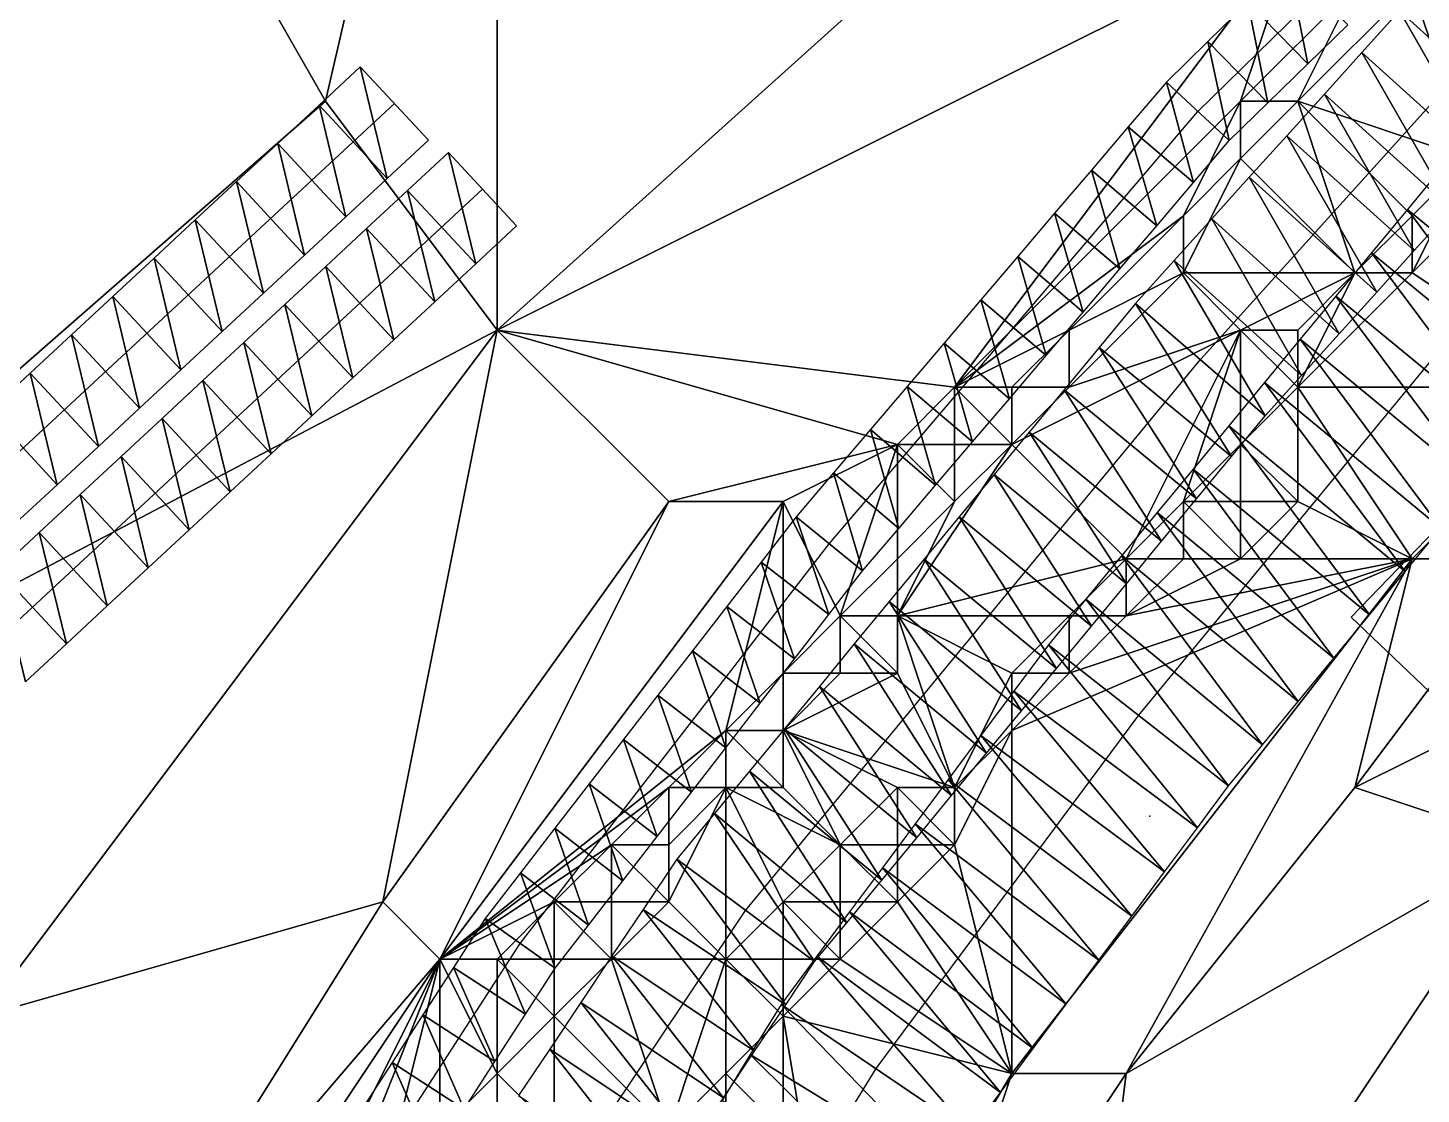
# Model space of a CAD drawing. Header units: metres. Extents: x -1103 to 901, y -902 to 905.
# Drawn here: x -924.41 to -875.69, y -444.72 to -407.43 of the extents above; entities that cross this region are included whole.
import ezdxf

# ---------------------------------------------------------------- set-up
doc = ezdxf.new("R2010")
doc.units = ezdxf.units.M
for name, color, linetype in [('OSM_BRIDGES', 6, 'CONTINUOUS'), ('OSM_BUILDING_FOOTPRINTS', 7, 'CONTINUOUS'), ('OSM_BUILDING_ROOFS', 1, 'CONTINUOUS'), ('OSM_BUILDING_WALLS', 8, 'CONTINUOUS'), ('OSM_RAIL_AXES', 6, 'CONTINUOUS'), ('OSM_RAIL_SURFACE', 7, 'CONTINUOUS'), ('OSM_ROAD_AXES', 2, 'CONTINUOUS'), ('OSM_ROAD_SURFACE', 9, 'CONTINUOUS'), ('OSM_TERRAIN', 3, 'CONTINUOUS'), ('OSM_TREES', 3, 'CONTINUOUS')]:
    doc.layers.add(name, color=color, linetype=linetype)

msp = doc.modelspace()

# ---------------------------------------------------------------- linework, layer by layer
at = {"layer": 'OSM_BRIDGES'}
for points in [[(-912.784, -408.793, 12.868), (-912.784, -408.793, 11.768), (-914.226, -410.131, 11.764)], [(-912.784, -408.793, 12.868), (-914.226, -410.131, 11.764), (-914.226, -410.131, 12.864)], [(-912.784, -408.793, 11.768), (-911.846, -412.697, 11.764), (-914.226, -410.131, 11.764)], [(-912.784, -408.793, 11.768), (-910.403, -411.358, 11.768), (-911.846, -412.697, 11.764)], [(-914.226, -410.131, 12.864), (-914.226, -410.131, 11.764), (-915.669, -411.47, 11.76)], [(-914.226, -410.131, 12.864), (-915.669, -411.47, 11.76), (-915.669, -411.47, 12.86)], [(-914.226, -410.131, 11.764), (-913.288, -414.036, 11.76), (-915.669, -411.47, 11.76)], [(-914.226, -410.131, 11.764), (-911.846, -412.697, 11.764), (-913.288, -414.036, 11.76)], [(-915.669, -411.47, 12.86), (-915.669, -411.47, 11.76), (-917.112, -412.809, 11.755)], [(-915.669, -411.47, 12.86), (-917.112, -412.809, 11.755), (-917.112, -412.809, 12.855)], [(-915.669, -411.47, 11.76), (-914.731, -415.375, 11.755), (-917.112, -412.809, 11.755)], [(-915.669, -411.47, 11.76), (-913.288, -414.036, 11.76), (-914.731, -415.375, 11.755)], [(-910.403, -411.358, 12.868), (-911.846, -412.697, 12.864), (-911.846, -412.697, 11.764)], [(-910.403, -411.358, 12.868), (-911.846, -412.697, 11.764), (-910.403, -411.358, 11.768)], [(-909.7, -411.79, 12.992), (-909.7, -411.79, 11.892), (-911.131, -413.119, 11.887)], [(-909.7, -411.79, 12.992), (-911.131, -413.119, 11.887), (-911.131, -413.119, 12.987)], [(-909.7, -411.79, 11.892), (-908.75, -415.684, 11.887), (-911.131, -413.119, 11.887)], [(-909.7, -411.79, 11.892), (-907.318, -414.354, 11.892), (-908.75, -415.684, 11.887)], [(-917.112, -412.809, 12.855), (-917.112, -412.809, 11.755), (-918.555, -414.148, 11.751)], [(-917.112, -412.809, 12.855), (-918.555, -414.148, 11.751), (-918.555, -414.148, 12.851)], [(-917.112, -412.809, 11.755), (-916.174, -416.714, 11.751), (-918.555, -414.148, 11.751)], [(-917.112, -412.809, 11.755), (-914.731, -415.375, 11.755), (-916.174, -416.714, 11.751)], [(-911.846, -412.697, 12.864), (-913.288, -414.036, 12.86), (-913.288, -414.036, 11.76)], [(-911.846, -412.697, 12.864), (-913.288, -414.036, 11.76), (-911.846, -412.697, 11.764)], [(-911.131, -413.119, 12.987), (-911.131, -413.119, 11.887), (-912.563, -414.449, 11.881)], [(-911.131, -413.119, 12.987), (-912.563, -414.449, 11.881), (-912.563, -414.449, 12.981)], [(-911.131, -413.119, 11.887), (-910.181, -417.013, 11.881), (-912.563, -414.449, 11.881)], [(-911.131, -413.119, 11.887), (-908.75, -415.684, 11.887), (-910.181, -417.013, 11.881)], [(-918.555, -414.148, 12.851), (-918.555, -414.148, 11.751), (-919.997, -415.487, 11.747)], [(-918.555, -414.148, 12.851), (-919.997, -415.487, 11.747), (-919.997, -415.487, 12.847)], [(-918.555, -414.148, 11.751), (-917.617, -418.052, 11.747), (-919.997, -415.487, 11.747)], [(-918.555, -414.148, 11.751), (-916.174, -416.714, 11.751), (-917.617, -418.052, 11.747)], [(-913.288, -414.036, 12.86), (-914.731, -415.375, 12.855), (-914.731, -415.375, 11.755)], [(-913.288, -414.036, 12.86), (-914.731, -415.375, 11.755), (-913.288, -414.036, 11.76)], [(-912.563, -414.449, 12.981), (-912.563, -414.449, 11.881), (-913.994, -415.778, 11.876)], [(-912.563, -414.449, 12.981), (-913.994, -415.778, 11.876), (-913.994, -415.778, 12.976)], [(-912.563, -414.449, 11.881), (-911.612, -418.343, 11.876), (-913.994, -415.778, 11.876)], [(-912.563, -414.449, 11.881), (-910.181, -417.013, 11.881), (-911.612, -418.343, 11.876)], [(-907.318, -414.354, 12.992), (-908.75, -415.684, 12.987), (-908.75, -415.684, 11.887)], [(-907.318, -414.354, 12.992), (-908.75, -415.684, 11.887), (-907.318, -414.354, 11.892)], [(-919.997, -415.487, 12.847), (-919.997, -415.487, 11.747), (-921.44, -416.826, 11.743)], [(-919.997, -415.487, 12.847), (-921.44, -416.826, 11.743), (-921.44, -416.826, 12.843)], [(-919.997, -415.487, 11.747), (-919.059, -419.391, 11.743), (-921.44, -416.826, 11.743)], [(-919.997, -415.487, 11.747), (-917.617, -418.052, 11.747), (-919.059, -419.391, 11.743)], [(-914.731, -415.375, 12.855), (-916.174, -416.714, 12.851), (-916.174, -416.714, 11.751)], [(-914.731, -415.375, 12.855), (-916.174, -416.714, 11.751), (-914.731, -415.375, 11.755)], [(-913.994, -415.778, 12.976), (-913.994, -415.778, 11.876), (-915.425, -417.107, 11.871)], [(-913.994, -415.778, 12.976), (-915.425, -417.107, 11.871), (-915.425, -417.107, 12.971)], [(-913.994, -415.778, 11.876), (-913.043, -419.672, 11.871), (-915.425, -417.107, 11.871)], [(-913.994, -415.778, 11.876), (-911.612, -418.343, 11.876), (-913.043, -419.672, 11.871)], [(-908.75, -415.684, 12.987), (-910.181, -417.013, 12.981), (-910.181, -417.013, 11.881)], [(-908.75, -415.684, 12.987), (-910.181, -417.013, 11.881), (-908.75, -415.684, 11.887)], [(-921.44, -416.826, 12.843), (-921.44, -416.826, 11.743), (-922.883, -418.165, 11.739)], [(-921.44, -416.826, 12.843), (-922.883, -418.165, 11.739), (-922.883, -418.165, 12.839)], [(-921.44, -416.826, 11.743), (-920.502, -420.73, 11.739), (-922.883, -418.165, 11.739)], [(-921.44, -416.826, 11.743), (-919.059, -419.391, 11.743), (-920.502, -420.73, 11.739)], [(-916.174, -416.714, 12.851), (-917.617, -418.052, 12.847), (-917.617, -418.052, 11.747)], [(-916.174, -416.714, 12.851), (-917.617, -418.052, 11.747), (-916.174, -416.714, 11.751)], [(-910.181, -417.013, 12.981), (-911.612, -418.343, 12.976), (-911.612, -418.343, 11.876)], [(-910.181, -417.013, 12.981), (-911.612, -418.343, 11.876), (-910.181, -417.013, 11.881)], [(-915.425, -417.107, 12.971), (-915.425, -417.107, 11.871), (-916.857, -418.437, 11.866)], [(-915.425, -417.107, 12.971), (-916.857, -418.437, 11.866), (-916.857, -418.437, 12.966)], [(-915.425, -417.107, 11.871), (-914.475, -421.001, 11.866), (-916.857, -418.437, 11.866)], [(-915.425, -417.107, 11.871), (-913.043, -419.672, 11.871), (-914.475, -421.001, 11.866)], [(-922.883, -418.165, 12.839), (-922.883, -418.165, 11.739), (-924.326, -419.503, 11.734)], [(-922.883, -418.165, 12.839), (-924.326, -419.503, 11.734), (-924.326, -419.503, 12.834)], [(-922.883, -418.165, 11.739), (-921.945, -422.069, 11.734), (-924.326, -419.503, 11.734)], [(-922.883, -418.165, 11.739), (-920.502, -420.73, 11.739), (-921.945, -422.069, 11.734)], [(-917.617, -418.052, 12.847), (-919.059, -419.391, 12.843), (-919.059, -419.391, 11.743)], [(-917.617, -418.052, 12.847), (-919.059, -419.391, 11.743), (-917.617, -418.052, 11.747)], [(-916.857, -418.437, 12.966), (-916.857, -418.437, 11.866), (-918.288, -419.766, 11.86)], [(-916.857, -418.437, 12.966), (-918.288, -419.766, 11.86), (-918.288, -419.766, 12.96)], [(-916.857, -418.437, 11.866), (-915.906, -422.331, 11.86), (-918.288, -419.766, 11.86)], [(-916.857, -418.437, 11.866), (-914.475, -421.001, 11.866), (-915.906, -422.331, 11.86)], [(-911.612, -418.343, 12.976), (-913.043, -419.672, 12.971), (-913.043, -419.672, 11.871)], [(-911.612, -418.343, 12.976), (-913.043, -419.672, 11.871), (-911.612, -418.343, 11.876)], [(-924.326, -419.503, 12.834), (-924.326, -419.503, 11.734), (-925.768, -420.842, 11.73)], [(-924.326, -419.503, 12.834), (-925.768, -420.842, 11.73), (-925.768, -420.842, 12.83)], [(-924.326, -419.503, 11.734), (-923.387, -423.408, 11.73), (-925.768, -420.842, 11.73)], [(-924.326, -419.503, 11.734), (-921.945, -422.069, 11.734), (-923.387, -423.408, 11.73)], [(-919.059, -419.391, 12.843), (-920.502, -420.73, 12.839), (-920.502, -420.73, 11.739)], [(-919.059, -419.391, 12.843), (-920.502, -420.73, 11.739), (-919.059, -419.391, 11.743)], [(-918.288, -419.766, 12.96), (-918.288, -419.766, 11.86), (-919.719, -421.096, 11.855)], [(-918.288, -419.766, 12.96), (-919.719, -421.096, 11.855), (-919.719, -421.096, 12.955)], [(-918.288, -419.766, 11.86), (-917.337, -423.66, 11.855), (-919.719, -421.096, 11.855)], [(-918.288, -419.766, 11.86), (-915.906, -422.331, 11.86), (-917.337, -423.66, 11.855)], [(-913.043, -419.672, 12.971), (-914.475, -421.001, 12.966), (-914.475, -421.001, 11.866)], [(-913.043, -419.672, 12.971), (-914.475, -421.001, 11.866), (-913.043, -419.672, 11.871)], [(-925.768, -420.842, 11.73), (-923.387, -423.408, 11.73), (-924.83, -424.747, 11.726)], [(-920.502, -420.73, 12.839), (-921.945, -422.069, 12.834), (-921.945, -422.069, 11.734)], [(-920.502, -420.73, 12.839), (-921.945, -422.069, 11.734), (-920.502, -420.73, 11.739)], [(-919.719, -421.096, 12.955), (-919.719, -421.096, 11.855), (-921.15, -422.425, 11.85)], [(-919.719, -421.096, 12.955), (-921.15, -422.425, 11.85), (-921.15, -422.425, 12.95)], [(-919.719, -421.096, 11.855), (-918.769, -424.989, 11.85), (-921.15, -422.425, 11.85)], [(-919.719, -421.096, 11.855), (-917.337, -423.66, 11.855), (-918.769, -424.989, 11.85)], [(-914.475, -421.001, 12.966), (-915.906, -422.331, 12.96), (-915.906, -422.331, 11.86)], [(-914.475, -421.001, 12.966), (-915.906, -422.331, 11.86), (-914.475, -421.001, 11.866)], [(-921.945, -422.069, 12.834), (-923.387, -423.408, 12.83), (-923.387, -423.408, 11.73)], [(-921.945, -422.069, 12.834), (-923.387, -423.408, 11.73), (-921.945, -422.069, 11.734)], [(-921.15, -422.425, 12.95), (-921.15, -422.425, 11.85), (-922.582, -423.754, 11.845)], [(-921.15, -422.425, 12.95), (-922.582, -423.754, 11.845), (-922.582, -423.754, 12.945)], [(-921.15, -422.425, 11.85), (-920.2, -426.319, 11.845), (-922.582, -423.754, 11.845)], [(-921.15, -422.425, 11.85), (-918.769, -424.989, 11.85), (-920.2, -426.319, 11.845)], [(-915.906, -422.331, 12.96), (-917.337, -423.66, 12.955), (-917.337, -423.66, 11.855)], [(-915.906, -422.331, 12.96), (-917.337, -423.66, 11.855), (-915.906, -422.331, 11.86)], [(-923.387, -423.408, 12.83), (-924.83, -424.747, 12.826), (-924.83, -424.747, 11.726)], [(-923.387, -423.408, 12.83), (-924.83, -424.747, 11.726), (-923.387, -423.408, 11.73)], [(-922.582, -423.754, 12.945), (-922.582, -423.754, 11.845), (-924.013, -425.084, 11.839)], [(-922.582, -423.754, 12.945), (-924.013, -425.084, 11.839), (-924.013, -425.084, 12.939)], [(-922.582, -423.754, 11.845), (-921.631, -427.648, 11.839), (-924.013, -425.084, 11.839)], [(-922.582, -423.754, 11.845), (-920.2, -426.319, 11.845), (-921.631, -427.648, 11.839)], [(-917.337, -423.66, 12.955), (-918.769, -424.989, 12.95), (-918.769, -424.989, 11.85)], [(-917.337, -423.66, 12.955), (-918.769, -424.989, 11.85), (-917.337, -423.66, 11.855)], [(-924.013, -425.084, 12.939), (-924.013, -425.084, 11.839), (-925.444, -426.413, 11.834)], [(-924.013, -425.084, 12.939), (-925.444, -426.413, 11.834), (-925.444, -426.413, 12.934)], [(-924.013, -425.084, 11.839), (-923.062, -428.978, 11.834), (-925.444, -426.413, 11.834)], [(-924.013, -425.084, 11.839), (-921.631, -427.648, 11.839), (-923.062, -428.978, 11.834)], [(-918.769, -424.989, 12.95), (-920.2, -426.319, 12.945), (-920.2, -426.319, 11.845)], [(-918.769, -424.989, 12.95), (-920.2, -426.319, 11.845), (-918.769, -424.989, 11.85)], [(-920.2, -426.319, 12.945), (-921.631, -427.648, 12.939), (-921.631, -427.648, 11.839)], [(-920.2, -426.319, 12.945), (-921.631, -427.648, 11.839), (-920.2, -426.319, 11.845)], [(-925.444, -426.413, 11.834), (-923.062, -428.978, 11.834), (-924.494, -430.307, 11.829)], [(-921.631, -427.648, 12.939), (-923.062, -428.978, 12.934), (-923.062, -428.978, 11.834)], [(-921.631, -427.648, 12.939), (-923.062, -428.978, 11.834), (-921.631, -427.648, 11.839)], [(-923.062, -428.978, 12.934), (-924.494, -430.307, 12.929), (-924.494, -430.307, 11.829)], [(-923.062, -428.978, 12.934), (-924.494, -430.307, 11.829), (-923.062, -428.978, 11.834)]]:
    msp.add_3dface(points, dxfattribs=at)
at = {"layer": 'OSM_BUILDING_FOOTPRINTS'}
msp.add_polyline3d([(-878.134, -428.035, 14.453), (-863.698, -413.094, 14.453), (-859.464, -417.119, 14.453), (-873.9, -432.071, 14.453), (-878.134, -428.035, 14.453)], close=True, dxfattribs=at)
at = {"layer": 'OSM_BUILDING_ROOFS'}
for points in [[(-983.862, -426.499, 16.238), (-896.594, -369.566, 16.238), (-900.319, -365.529, 16.238)], [(-983.862, -426.499, 16.238), (-900.319, -365.529, 16.238), (-952.636, -395.777, 16.238)], [(-983.862, -426.499, 16.238), (-990.128, -454.855, 16.238), (-896.594, -369.566, 16.238)], [(-863.698, -413.094, 19.653), (-878.134, -428.035, 19.653), (-873.9, -432.071, 19.653)]]:
    msp.add_3dface(points, dxfattribs=at)
at = {"layer": 'OSM_BUILDING_WALLS'}
for points in [[(-990.128, -454.855, 11.038), (-896.594, -369.566, 11.038), (-896.594, -369.566, 16.238)], [(-990.128, -454.855, 11.038), (-896.594, -369.566, 16.238), (-990.128, -454.855, 16.238)], [(-863.698, -413.094, 14.453), (-878.134, -428.035, 14.453), (-878.134, -428.035, 19.653)], [(-863.698, -413.094, 14.453), (-878.134, -428.035, 19.653), (-863.698, -413.094, 19.653)], [(-878.134, -428.035, 14.453), (-873.9, -432.071, 14.453), (-873.9, -432.071, 19.653)], [(-878.134, -428.035, 14.453), (-873.9, -432.071, 19.653), (-878.134, -428.035, 19.653)]]:
    msp.add_3dface(points, dxfattribs=at)
at = {"layer": 'OSM_RAIL_AXES'}
for points in [[(-911.593, -410.075, 12.748), (-1002.486, -494.424, 12.485), (-1100, -584.718, 12.205)], [(-908.509, -413.072, 12.872), (-964.329, -464.918, 12.667), (-1100, -590.57, 12.174)]]:
    msp.add_polyline3d(points, dxfattribs=at)
at = {"layer": 'OSM_RAIL_SURFACE'}
for points in [[(-912.784, -408.793, 12.868), (-914.226, -410.131, 12.864), (-911.846, -412.697, 12.864)], [(-912.784, -408.793, 12.868), (-911.846, -412.697, 12.864), (-910.403, -411.358, 12.868)], [(-914.226, -410.131, 12.864), (-915.669, -411.47, 12.86), (-913.288, -414.036, 12.86)], [(-914.226, -410.131, 12.864), (-913.288, -414.036, 12.86), (-911.846, -412.697, 12.864)], [(-915.669, -411.47, 12.86), (-917.112, -412.809, 12.855), (-914.731, -415.375, 12.855)], [(-915.669, -411.47, 12.86), (-914.731, -415.375, 12.855), (-913.288, -414.036, 12.86)], [(-909.7, -411.79, 12.992), (-911.131, -413.119, 12.987), (-908.75, -415.684, 12.987)], [(-909.7, -411.79, 12.992), (-908.75, -415.684, 12.987), (-907.318, -414.354, 12.992)], [(-917.112, -412.809, 12.855), (-918.555, -414.148, 12.851), (-916.174, -416.714, 12.851)], [(-917.112, -412.809, 12.855), (-916.174, -416.714, 12.851), (-914.731, -415.375, 12.855)], [(-911.131, -413.119, 12.987), (-912.563, -414.449, 12.981), (-910.181, -417.013, 12.981)], [(-911.131, -413.119, 12.987), (-910.181, -417.013, 12.981), (-908.75, -415.684, 12.987)], [(-918.555, -414.148, 12.851), (-919.997, -415.487, 12.847), (-917.617, -418.052, 12.847)], [(-918.555, -414.148, 12.851), (-917.617, -418.052, 12.847), (-916.174, -416.714, 12.851)], [(-912.563, -414.449, 12.981), (-913.994, -415.778, 12.976), (-911.612, -418.343, 12.976)], [(-912.563, -414.449, 12.981), (-911.612, -418.343, 12.976), (-910.181, -417.013, 12.981)], [(-919.997, -415.487, 12.847), (-921.44, -416.826, 12.843), (-919.059, -419.391, 12.843)], [(-919.997, -415.487, 12.847), (-919.059, -419.391, 12.843), (-917.617, -418.052, 12.847)], [(-913.994, -415.778, 12.976), (-915.425, -417.107, 12.971), (-913.043, -419.672, 12.971)], [(-913.994, -415.778, 12.976), (-913.043, -419.672, 12.971), (-911.612, -418.343, 12.976)], [(-921.44, -416.826, 12.843), (-922.883, -418.165, 12.839), (-920.502, -420.73, 12.839)], [(-921.44, -416.826, 12.843), (-920.502, -420.73, 12.839), (-919.059, -419.391, 12.843)], [(-915.425, -417.107, 12.971), (-916.857, -418.437, 12.966), (-914.475, -421.001, 12.966)], [(-915.425, -417.107, 12.971), (-914.475, -421.001, 12.966), (-913.043, -419.672, 12.971)], [(-922.883, -418.165, 12.839), (-924.326, -419.503, 12.834), (-921.945, -422.069, 12.834)], [(-922.883, -418.165, 12.839), (-921.945, -422.069, 12.834), (-920.502, -420.73, 12.839)], [(-916.857, -418.437, 12.966), (-918.288, -419.766, 12.96), (-915.906, -422.331, 12.96)], [(-916.857, -418.437, 12.966), (-915.906, -422.331, 12.96), (-914.475, -421.001, 12.966)], [(-924.326, -419.503, 12.834), (-925.768, -420.842, 12.83), (-923.387, -423.408, 12.83)], [(-924.326, -419.503, 12.834), (-923.387, -423.408, 12.83), (-921.945, -422.069, 12.834)], [(-918.288, -419.766, 12.96), (-919.719, -421.096, 12.955), (-917.337, -423.66, 12.955)], [(-918.288, -419.766, 12.96), (-917.337, -423.66, 12.955), (-915.906, -422.331, 12.96)], [(-925.768, -420.842, 12.83), (-924.83, -424.747, 12.826), (-923.387, -423.408, 12.83)], [(-919.719, -421.096, 12.955), (-921.15, -422.425, 12.95), (-918.769, -424.989, 12.95)], [(-919.719, -421.096, 12.955), (-918.769, -424.989, 12.95), (-917.337, -423.66, 12.955)], [(-921.15, -422.425, 12.95), (-922.582, -423.754, 12.945), (-920.2, -426.319, 12.945)], [(-921.15, -422.425, 12.95), (-920.2, -426.319, 12.945), (-918.769, -424.989, 12.95)], [(-922.582, -423.754, 12.945), (-924.013, -425.084, 12.939), (-921.631, -427.648, 12.939)], [(-922.582, -423.754, 12.945), (-921.631, -427.648, 12.939), (-920.2, -426.319, 12.945)], [(-924.013, -425.084, 12.939), (-925.444, -426.413, 12.934), (-923.062, -428.978, 12.934)], [(-924.013, -425.084, 12.939), (-923.062, -428.978, 12.934), (-921.631, -427.648, 12.939)], [(-925.444, -426.413, 12.934), (-924.494, -430.307, 12.929), (-923.062, -428.978, 12.934)]]:
    msp.add_3dface(points, dxfattribs=at)
at = {"layer": 'OSM_ROAD_AXES'}
for points in [[(-957.441, -541.844, 15.651), (-939.635, -497.53, 15.073), (-928.814, -475.423, 13.919), (-918.998, -457.707, 14.281), (-907.193, -439.448, 14.407), (-896.383, -425.48, 14.768), (-883.495, -410.351, 15.727), (-851.329, -378.899, 16.744)], [(-949.372, -542.673, 15.503), (-932.958, -498.968, 15.031), (-923.254, -477.745, 14.556), (-911.283, -456.213, 15.343), (-899.312, -438.298, 15.438), (-883.406, -419.033, 15.764), (-871.59, -405.939, 16.887), (-848.256, -382.15, 16.713)], [(-844.852, -385.755, 16.494), (-846.852, -387.857, 16.62), (-868.086, -410.263, 16.911), (-885.573, -431.474, 16.535), (-894.758, -443.827, 16.578), (-906.563, -463.07, 16.257), (-918.279, -484.646, 15.293), (-942.707, -541.634, 15.245)]]:
    msp.add_polyline3d(points, dxfattribs=at)
at = {"layer": 'OSM_ROAD_SURFACE'}
for points in [[(-879.649, -408.689, 16.213), (-880.348, -405.176, 16.161), (-881.747, -406.544, 16.038)], [(-879.649, -408.689, 16.213), (-878.251, -407.321, 16.344), (-880.348, -405.176, 16.161)], [(-871.989, -410.858, 16.969), (-875.13, -405.384, 16.757), (-876.443, -406.838, 16.649)], [(-881.048, -410.056, 16.09), (-881.747, -406.544, 16.038), (-883.145, -407.911, 15.9)], [(-881.048, -410.056, 16.09), (-879.649, -408.689, 16.213), (-881.747, -406.544, 16.038)], [(-873.302, -412.313, 16.697), (-876.443, -406.838, 16.649), (-877.756, -408.293, 16.517)], [(-873.302, -412.313, 16.697), (-871.989, -410.858, 16.969), (-876.443, -406.838, 16.649)], [(-882.398, -411.375, 15.874), (-883.145, -407.911, 15.9), (-884.592, -409.328, 15.744)], [(-882.398, -411.375, 15.874), (-881.048, -410.056, 16.09), (-883.145, -407.911, 15.9)], [(-874.615, -413.768, 16.67), (-877.756, -408.293, 16.517), (-879.069, -409.748, 16.384)], [(-874.615, -413.768, 16.67), (-873.302, -412.313, 16.697), (-877.756, -408.293, 16.517)], [(-883.642, -412.837, 15.639), (-884.592, -409.328, 15.744), (-885.926, -410.891, 15.602)], [(-883.642, -412.837, 15.639), (-882.398, -411.375, 15.874), (-884.592, -409.328, 15.744)], [(-875.927, -415.223, 16.63), (-879.069, -409.748, 16.384), (-880.382, -411.203, 16.246)], [(-875.927, -415.223, 16.63), (-874.615, -413.768, 16.67), (-879.069, -409.748, 16.384)], [(-884.931, -414.35, 15.512), (-885.926, -410.891, 15.602), (-887.214, -412.404, 15.464)], [(-884.931, -414.35, 15.512), (-883.642, -412.837, 15.639), (-885.926, -410.891, 15.602)], [(-877.24, -416.678, 16.556), (-880.382, -411.203, 16.246), (-881.695, -412.658, 16.11)], [(-877.24, -416.678, 16.556), (-875.927, -415.223, 16.63), (-880.382, -411.203, 16.246)], [(-886.22, -415.863, 15.382), (-887.214, -412.404, 15.464), (-888.503, -413.917, 15.327)], [(-886.22, -415.863, 15.382), (-884.931, -414.35, 15.512), (-887.214, -412.404, 15.464)], [(-878.553, -418.133, 16.536), (-881.695, -412.658, 16.11), (-883.008, -414.113, 16.029)], [(-878.553, -418.133, 16.536), (-877.24, -416.678, 16.556), (-881.695, -412.658, 16.11)], [(-874.92, -412.263, 16.4), (-876.169, -413.779, 16.309), (-869.996, -418.867, 16.861)], [(-887.508, -417.376, 15.245), (-888.503, -413.917, 15.327), (-889.792, -415.43, 15.189)], [(-887.508, -417.376, 15.245), (-886.22, -415.863, 15.382), (-888.503, -413.917, 15.327)], [(-879.866, -419.588, 16.515), (-883.008, -414.113, 16.029), (-884.321, -415.568, 15.766)], [(-879.866, -419.588, 16.515), (-878.553, -418.133, 16.536), (-883.008, -414.113, 16.029)], [(-876.169, -413.779, 16.309), (-877.418, -415.294, 16.135), (-871.245, -420.382, 16.794)], [(-876.169, -413.779, 16.309), (-871.245, -420.382, 16.794), (-869.996, -418.867, 16.861)], [(-888.797, -418.888, 15.153), (-889.792, -415.43, 15.189), (-891.081, -416.943, 15.052)], [(-888.797, -418.888, 15.153), (-887.508, -417.376, 15.245), (-889.792, -415.43, 15.189)], [(-881.136, -420.994, 16.146), (-884.321, -415.568, 15.766), (-885.677, -417.072, 15.687)], [(-881.136, -420.994, 16.146), (-879.866, -419.588, 16.515), (-884.321, -415.568, 15.766)], [(-877.418, -415.294, 16.135), (-878.667, -416.809, 16.063), (-872.494, -421.898, 16.723)], [(-877.418, -415.294, 16.135), (-872.494, -421.898, 16.723), (-871.245, -420.382, 16.794)], [(-890.086, -420.401, 15.159), (-891.081, -416.943, 15.052), (-892.37, -418.456, 14.914)], [(-890.086, -420.401, 15.159), (-888.797, -418.888, 15.153), (-891.081, -416.943, 15.052)], [(-882.316, -422.425, 15.826), (-885.677, -417.072, 15.687), (-886.943, -418.605, 15.694)], [(-882.316, -422.425, 15.826), (-881.136, -420.994, 16.146), (-885.677, -417.072, 15.687)], [(-878.667, -416.809, 16.063), (-879.916, -418.324, 16.081), (-873.743, -423.413, 16.651)], [(-878.667, -416.809, 16.063), (-873.743, -423.413, 16.651), (-872.494, -421.898, 16.723)], [(-891.375, -421.914, 15.173), (-892.37, -418.456, 14.914), (-893.659, -419.969, 14.789)], [(-891.375, -421.914, 15.173), (-890.086, -420.401, 15.159), (-892.37, -418.456, 14.914)], [(-879.916, -418.324, 16.081), (-881.165, -419.839, 16.15), (-874.992, -424.928, 16.58)], [(-879.916, -418.324, 16.081), (-874.992, -424.928, 16.58), (-873.743, -423.413, 16.651)], [(-883.54, -423.906, 15.874), (-886.943, -418.605, 15.694), (-888.167, -420.086, 15.7)], [(-883.54, -423.906, 15.874), (-882.316, -422.425, 15.826), (-886.943, -418.605, 15.694)], [(-892.664, -423.427, 15.378), (-893.659, -419.969, 14.789), (-894.947, -421.482, 14.769)], [(-892.664, -423.427, 15.378), (-891.375, -421.914, 15.173), (-893.659, -419.969, 14.789)], [(-881.165, -419.839, 16.15), (-882.414, -421.354, 15.797), (-876.241, -426.443, 16.55)], [(-881.165, -419.839, 16.15), (-876.241, -426.443, 16.55), (-874.992, -424.928, 16.58)], [(-884.763, -425.388, 15.955), (-888.167, -420.086, 15.7), (-889.39, -421.568, 15.686)], [(-884.763, -425.388, 15.955), (-883.54, -423.906, 15.874), (-888.167, -420.086, 15.7)], [(-882.414, -421.354, 15.797), (-883.663, -422.869, 15.749), (-877.49, -427.958, 16.547)], [(-882.414, -421.354, 15.797), (-877.49, -427.958, 16.547), (-876.241, -426.443, 16.55)], [(-893.953, -424.94, 14.929), (-894.947, -421.482, 14.769), (-896.236, -422.995, 14.786)], [(-893.953, -424.94, 14.929), (-892.664, -423.427, 15.378), (-894.947, -421.482, 14.769)], [(-885.987, -426.87, 16.054), (-889.39, -421.568, 15.686), (-890.614, -423.05, 15.674)], [(-885.987, -426.87, 16.054), (-884.763, -425.388, 15.955), (-889.39, -421.568, 15.686)], [(-883.663, -422.869, 15.749), (-884.912, -424.384, 15.723), (-878.739, -429.473, 16.552)], [(-883.663, -422.869, 15.749), (-878.739, -429.473, 16.552), (-877.49, -427.958, 16.547)], [(-895.219, -426.426, 14.864), (-896.236, -422.995, 14.786), (-897.547, -424.534, 14.774)], [(-895.219, -426.426, 14.864), (-893.953, -424.94, 14.929), (-896.236, -422.995, 14.786)], [(-887.211, -428.352, 16.165), (-890.614, -423.05, 15.674), (-891.837, -424.532, 15.664)], [(-887.211, -428.352, 16.165), (-885.987, -426.87, 16.054), (-890.614, -423.05, 15.674)], [(-896.398, -427.95, 14.82), (-897.547, -424.534, 14.774), (-898.771, -426.114, 14.732)], [(-896.398, -427.95, 14.82), (-895.219, -426.426, 14.864), (-897.547, -424.534, 14.774)], [(-888.434, -429.834, 16.285), (-891.837, -424.532, 15.664), (-893.061, -426.014, 15.611)], [(-888.434, -429.834, 16.285), (-887.211, -428.352, 16.165), (-891.837, -424.532, 15.664)], [(-884.912, -424.384, 15.723), (-886.161, -425.899, 15.692), (-879.988, -430.988, 16.563)], [(-884.912, -424.384, 15.723), (-879.988, -430.988, 16.563), (-878.739, -429.473, 16.552)], [(-897.599, -429.502, 14.774), (-898.771, -426.114, 14.732), (-899.972, -427.666, 14.694)], [(-897.599, -429.502, 14.774), (-896.398, -427.95, 14.82), (-898.771, -426.114, 14.732)], [(-889.658, -431.316, 16.437), (-893.061, -426.014, 15.611), (-894.284, -427.496, 15.372)], [(-889.658, -431.316, 16.437), (-888.434, -429.834, 16.285), (-893.061, -426.014, 15.611)], [(-886.161, -425.899, 15.692), (-887.41, -427.414, 15.696), (-881.237, -432.503, 16.574)], [(-886.161, -425.899, 15.692), (-881.237, -432.503, 16.574), (-879.988, -430.988, 16.563)], [(-898.8, -431.054, 14.845), (-899.972, -427.666, 14.694), (-901.173, -429.218, 14.656)], [(-898.8, -431.054, 14.845), (-897.599, -429.502, 14.774), (-899.972, -427.666, 14.694)], [(-890.881, -432.798, 16.154), (-894.284, -427.496, 15.372), (-895.508, -428.978, 15.243)], [(-890.881, -432.798, 16.154), (-889.658, -431.316, 16.437), (-894.284, -427.496, 15.372)], [(-887.41, -427.414, 15.696), (-888.721, -429.007, 15.816), (-882.424, -433.941, 16.584)], [(-887.41, -427.414, 15.696), (-882.424, -433.941, 16.584), (-881.237, -432.503, 16.574)], [(-900.001, -432.606, 14.949), (-901.173, -429.218, 14.656), (-902.374, -430.77, 14.618)], [(-900.001, -432.606, 14.949), (-898.8, -431.054, 14.845), (-901.173, -429.218, 14.656)], [(-892.105, -434.28, 15.807), (-895.508, -428.978, 15.243), (-896.731, -430.46, 15.539)], [(-892.105, -434.28, 15.807), (-890.881, -432.798, 16.154), (-895.508, -428.978, 15.243)], [(-888.721, -429.007, 15.816), (-889.931, -430.631, 16.011), (-883.511, -435.405, 16.594)], [(-888.721, -429.007, 15.816), (-883.511, -435.405, 16.594), (-882.424, -433.941, 16.584)], [(-893.328, -435.762, 15.964), (-896.731, -430.46, 15.539), (-897.955, -431.942, 15.633)], [(-893.328, -435.762, 15.964), (-892.105, -434.28, 15.807), (-896.731, -430.46, 15.539)], [(-889.931, -430.631, 16.011), (-891.079, -432.176, 15.69), (-884.659, -436.949, 16.605)], [(-889.931, -430.631, 16.011), (-884.659, -436.949, 16.605), (-883.511, -435.405, 16.594)], [(-901.203, -434.158, 14.995), (-902.374, -430.77, 14.618), (-903.575, -432.322, 14.58)], [(-901.203, -434.158, 14.995), (-900.001, -432.606, 14.949), (-902.374, -430.77, 14.618)], [(-894.552, -437.244, 16.264), (-897.955, -431.942, 15.633), (-899.179, -433.424, 15.305)], [(-894.552, -437.244, 16.264), (-893.328, -435.762, 15.964), (-897.955, -431.942, 15.633)], [(-891.079, -432.176, 15.69), (-892.227, -433.72, 15.669), (-885.807, -438.493, 16.616)], [(-891.079, -432.176, 15.69), (-885.807, -438.493, 16.616), (-884.659, -436.949, 16.605)], [(-902.404, -435.71, 14.623), (-903.575, -432.322, 14.58), (-904.776, -433.874, 14.541)], [(-902.404, -435.71, 14.623), (-901.203, -434.158, 14.995), (-903.575, -432.322, 14.58)], [(-895.775, -438.726, 16.09), (-899.179, -433.424, 15.305), (-900.402, -434.906, 15.524)], [(-895.775, -438.726, 16.09), (-894.552, -437.244, 16.264), (-899.179, -433.424, 15.305)], [(-903.605, -437.262, 14.722), (-904.776, -433.874, 14.541), (-905.977, -435.426, 14.503)], [(-903.605, -437.262, 14.722), (-902.404, -435.71, 14.623), (-904.776, -433.874, 14.541)], [(-892.227, -433.72, 15.669), (-893.375, -435.264, 15.949), (-886.955, -440.037, 16.626)], [(-892.227, -433.72, 15.669), (-886.955, -440.037, 16.626), (-885.807, -438.493, 16.616)], [(-896.904, -440.087, 16.181), (-900.402, -434.906, 15.524), (-901.72, -436.508, 15.1)], [(-896.904, -440.087, 16.181), (-895.775, -438.726, 16.09), (-900.402, -434.906, 15.524)], [(-904.806, -438.814, 14.889), (-905.977, -435.426, 14.503), (-907.178, -436.978, 14.465)], [(-904.806, -438.814, 14.889), (-903.605, -437.262, 14.722), (-905.977, -435.426, 14.503)], [(-893.375, -435.264, 15.949), (-894.523, -436.808, 16.029), (-888.104, -441.581, 16.64)], [(-893.375, -435.264, 15.949), (-888.104, -441.581, 16.64), (-886.955, -440.037, 16.626)], [(-897.906, -441.593, 16.441), (-901.72, -436.508, 15.1), (-902.895, -438.26, 15.175)], [(-897.906, -441.593, 16.441), (-896.904, -440.087, 16.181), (-901.72, -436.508, 15.1)], [(-905.969, -440.315, 14.61), (-907.178, -436.978, 14.465), (-908.418, -438.581, 14.426)], [(-905.969, -440.315, 14.61), (-904.806, -438.814, 14.889), (-907.178, -436.978, 14.465)], [(-894.523, -436.808, 16.029), (-895.672, -438.352, 15.941), (-889.252, -443.126, 16.662)], [(-894.523, -436.808, 16.029), (-889.252, -443.126, 16.662), (-888.104, -441.581, 16.64)], [(-898.994, -443.222, 16.024), (-902.895, -438.26, 15.175), (-903.983, -439.888, 15.404)], [(-898.994, -443.222, 16.024), (-897.906, -441.593, 16.441), (-902.895, -438.26, 15.175)], [(-895.672, -438.352, 15.941), (-896.82, -439.896, 16.184), (-890.4, -444.67, 16.65)], [(-895.672, -438.352, 15.941), (-890.4, -444.67, 16.65), (-889.252, -443.126, 16.662)], [(-907.007, -441.922, 14.878), (-908.418, -438.581, 14.426), (-909.526, -440.293, 14.392)], [(-907.007, -441.922, 14.878), (-905.969, -440.315, 14.61), (-908.418, -438.581, 14.426)], [(-900.083, -444.85, 15.861), (-903.983, -439.888, 15.404), (-905.071, -441.517, 15.365)], [(-900.083, -444.85, 15.861), (-898.994, -443.222, 16.024), (-903.983, -439.888, 15.404)], [(-896.82, -439.896, 16.184), (-898.07, -441.584, 16.379), (-891.446, -446.07, 16.639)], [(-896.82, -439.896, 16.184), (-891.446, -446.07, 16.639), (-890.4, -444.67, 16.65)], [(-908.08, -443.582, 14.455), (-909.526, -440.293, 14.392), (-910.599, -441.953, 14.398)], [(-908.08, -443.582, 14.455), (-907.007, -441.922, 14.878), (-909.526, -440.293, 14.392)], [(-901.171, -446.479, 15.887), (-905.071, -441.517, 15.365), (-906.16, -443.146, 15.269)], [(-901.171, -446.479, 15.887), (-900.083, -444.85, 15.861), (-905.071, -441.517, 15.365)], [(-898.07, -441.584, 16.379), (-899.151, -443.339, 15.93), (-892.332, -447.522, 16.629)], [(-898.07, -441.584, 16.379), (-892.332, -447.522, 16.629), (-891.446, -446.07, 16.639)], [(-909.153, -445.242, 14.498), (-910.599, -441.953, 14.398), (-911.673, -443.613, 14.41)], [(-909.153, -445.242, 14.498), (-908.08, -443.582, 14.455), (-910.599, -441.953, 14.398)], [(-902.259, -448.108, 16.393), (-906.16, -443.146, 15.269), (-907.248, -444.774, 14.828)], [(-902.259, -448.108, 16.393), (-901.171, -446.479, 15.887), (-906.16, -443.146, 15.269)], [(-899.151, -443.339, 15.93), (-900.135, -444.943, 15.884), (-893.316, -449.126, 16.618)], [(-899.151, -443.339, 15.93), (-893.316, -449.126, 16.618), (-892.332, -447.522, 16.629)], [(-910.226, -446.902, 14.749), (-911.673, -443.613, 14.41), (-912.746, -445.273, 14.416)], [(-910.226, -446.902, 14.749), (-909.153, -445.242, 14.498), (-911.673, -443.613, 14.41)]]:
    msp.add_3dface(points, dxfattribs=at)
at = {"layer": 'OSM_TERRAIN'}
for points in [[(-940, -410, 13.13), (-922, -396, 13.218), (-930, -376, 13.236)], [(-914, -410, 12.888), (-908, -384, 13.23), (-922, -396, 13.218)], [(-914, -410, 12.888), (-908, -418, 13.139), (-908, -384, 13.23)], [(-908, -418, 13.139), (-888, -400, 15.17), (-908, -384, 13.23)], [(-946, -420, 12.045), (-922, -396, 13.218), (-940, -410, 13.13)], [(-946, -420, 12.045), (-946, -438, 11.218), (-922, -396, 13.218)], [(-946, -438, 11.218), (-914, -410, 12.888), (-922, -396, 13.218)], [(-876, -406, 16.664), (-872, -412, 16.928), (-872, -396, 16.803)], [(-908, -418, 13.139), (-880, -404, 16.185), (-888, -400, 15.17)], [(-892, -420, 14.91), (-880, -404, 16.185), (-908, -418, 13.139)], [(-892, -420, 14.91), (-882, -410, 15.802), (-880, -404, 16.185)], [(-882, -410, 15.802), (-878, -406, 16.136), (-880, -404, 16.185)], [(-882, -410, 15.802), (-880, -410, 16.286), (-878, -406, 16.136)], [(-880, -410, 16.286), (-874, -412, 16.387), (-876, -406, 16.664)], [(-880, -410, 16.286), (-876, -406, 16.664), (-878, -406, 16.136)], [(-874, -412, 16.387), (-872, -412, 16.928), (-876, -406, 16.664)], [(-946, -438, 11.218), (-908, -418, 13.139), (-914, -410, 12.888)], [(-884, -414, 15.513), (-882, -410, 15.802), (-892, -420, 14.91)], [(-884, -414, 15.513), (-882, -412, 16.079), (-882, -410, 15.802)], [(-882, -412, 16.079), (-878, -416, 16.003), (-880, -410, 16.286)], [(-882, -412, 16.079), (-880, -410, 16.286), (-882, -410, 15.802)], [(-878, -416, 16.003), (-876, -414, 16.256), (-880, -410, 16.286)], [(-876, -414, 16.256), (-874, -412, 16.387), (-880, -410, 16.286)], [(-884, -416, 15.887), (-878, -416, 16.003), (-882, -412, 16.079)], [(-884, -416, 15.887), (-882, -412, 16.079), (-884, -414, 15.513)], [(-876, -414, 16.256), (-876, -416, 16.75), (-874, -412, 16.387)], [(-876, -416, 16.75), (-872, -412, 16.928), (-874, -412, 16.387)], [(-876, -416, 16.75), (-870, -420, 16.784), (-872, -412, 16.928)], [(-888, -418, 15.14), (-884, -414, 15.513), (-892, -420, 14.91)], [(-888, -418, 15.14), (-884, -416, 15.887), (-884, -414, 15.513)], [(-878, -416, 16.003), (-876, -416, 16.75), (-876, -414, 16.256)], [(-888, -420, 15.681), (-884, -416, 15.887), (-888, -418, 15.14)], [(-888, -420, 15.681), (-882, -418, 15.8), (-884, -416, 15.887)], [(-882, -418, 15.8), (-878, -416, 16.003), (-884, -416, 15.887)], [(-882, -418, 15.8), (-880, -418, 15.892), (-878, -416, 16.003)], [(-880, -418, 15.892), (-880, -420, 16.55), (-878, -416, 16.003)], [(-880, -420, 16.55), (-876, -416, 16.75), (-878, -416, 16.003)], [(-880, -420, 16.55), (-870, -420, 16.784), (-876, -416, 16.75)], [(-926, -442, 12.371), (-908, -418, 13.139), (-946, -438, 11.218)], [(-926, -442, 12.371), (-912, -438, 13.657), (-908, -418, 13.139)], [(-902, -424, 13.995), (-908, -418, 13.139), (-912, -438, 13.657)], [(-902, -424, 13.995), (-894, -422, 14.853), (-908, -418, 13.139)], [(-894, -422, 14.853), (-892, -420, 14.91), (-908, -418, 13.139)], [(-892, -420, 14.91), (-890, -420, 14.984), (-888, -418, 15.14)], [(-886, -426, 15.643), (-882, -418, 15.8), (-890, -422, 15.62)], [(-890, -422, 15.62), (-882, -418, 15.8), (-888, -420, 15.681)], [(-890, -420, 14.984), (-888, -420, 15.681), (-888, -418, 15.14)], [(-886, -426, 15.643), (-884, -424, 15.676), (-882, -418, 15.8)], [(-884, -424, 15.676), (-882, -422, 15.748), (-882, -418, 15.8)], [(-882, -422, 15.748), (-880, -420, 16.55), (-882, -418, 15.8)], [(-880, -420, 16.55), (-880, -418, 15.892), (-882, -418, 15.8)], [(-894, -422, 14.853), (-892, -422, 14.896), (-892, -420, 14.91)], [(-892, -422, 14.896), (-890, -422, 15.62), (-892, -420, 14.91)], [(-890, -422, 15.62), (-890, -420, 14.984), (-892, -420, 14.91)], [(-890, -422, 15.62), (-888, -420, 15.681), (-890, -420, 14.984)], [(-882, -422, 15.748), (-880, -424, 16.501), (-880, -420, 16.55)], [(-876, -426, 16.477), (-880, -420, 16.55), (-880, -424, 16.501)], [(-876, -426, 16.477), (-870, -420, 16.784), (-880, -420, 16.55)], [(-876, -426, 16.477), (-872, -426, 16.999), (-870, -420, 16.784)], [(-898, -424, 14.706), (-894, -422, 14.853), (-902, -424, 13.995)], [(-898, -424, 14.706), (-896, -428, 14.786), (-894, -422, 14.853)], [(-896, -428, 14.786), (-894, -426, 14.865), (-894, -422, 14.853)], [(-894, -426, 14.865), (-892, -424, 15.563), (-894, -422, 14.853)], [(-892, -424, 15.563), (-892, -422, 14.896), (-894, -422, 14.853)], [(-892, -424, 15.563), (-894, -428, 15.638), (-890, -422, 15.62)], [(-894, -428, 15.638), (-886, -426, 15.643), (-890, -422, 15.62)], [(-892, -424, 15.563), (-890, -422, 15.62), (-892, -422, 14.896)], [(-884, -424, 15.676), (-882, -424, 16.469), (-882, -422, 15.748)], [(-882, -424, 16.469), (-880, -424, 16.501), (-882, -422, 15.748)], [(-910, -440, 14.325), (-902, -424, 13.995), (-912, -438, 13.657)], [(-910, -440, 14.325), (-900, -432, 14.645), (-898, -424, 14.706)], [(-910, -440, 14.325), (-898, -424, 14.706), (-902, -424, 13.995)], [(-900, -432, 14.645), (-898, -430, 14.709), (-898, -424, 14.706)], [(-898, -430, 14.709), (-896, -428, 14.786), (-898, -424, 14.706)], [(-894, -426, 14.865), (-894, -428, 15.638), (-892, -424, 15.563)], [(-886, -426, 15.643), (-884, -426, 16.45), (-884, -424, 15.676)], [(-884, -426, 16.45), (-882, -426, 16.469), (-884, -424, 15.676)], [(-882, -426, 16.469), (-882, -424, 16.469), (-884, -424, 15.676)], [(-882, -426, 16.469), (-876, -426, 16.477), (-880, -424, 16.501)], [(-882, -426, 16.469), (-880, -424, 16.501), (-882, -424, 16.469)], [(-896, -428, 14.786), (-894, -428, 15.638), (-894, -426, 14.865)], [(-888, -428, 15.645), (-886, -426, 15.643), (-894, -428, 15.638)], [(-890, -444, 16.604), (-886, -444, 17.402), (-876, -426, 16.477)], [(-890, -432, 16.553), (-890, -444, 16.604), (-876, -426, 16.477)], [(-890, -432, 16.553), (-876, -426, 16.477), (-888, -430, 16.488)], [(-888, -430, 16.488), (-876, -426, 16.477), (-886, -428, 16.46)], [(-888, -428, 15.645), (-886, -428, 16.46), (-886, -426, 15.643)], [(-886, -444, 17.402), (-878, -434, 17.238), (-876, -426, 16.477)], [(-886, -428, 16.46), (-884, -426, 16.45), (-886, -426, 15.643)], [(-886, -428, 16.46), (-882, -426, 16.469), (-884, -426, 16.45)], [(-886, -428, 16.46), (-876, -426, 16.477), (-882, -426, 16.469)], [(-878, -434, 17.238), (-874, -432, 17.002), (-872, -426, 16.999)], [(-878, -434, 17.238), (-872, -426, 16.999), (-876, -426, 16.477)], [(-898, -430, 14.709), (-896, -430, 15.619), (-896, -428, 14.786)], [(-896, -430, 15.619), (-894, -430, 15.619), (-896, -428, 14.786)], [(-894, -430, 15.619), (-894, -428, 15.638), (-896, -428, 14.786)], [(-894, -430, 15.619), (-892, -434, 15.619), (-894, -428, 15.638)], [(-892, -434, 15.619), (-890, -430, 15.646), (-894, -428, 15.638)], [(-890, -430, 15.646), (-888, -428, 15.645), (-894, -428, 15.638)], [(-890, -430, 15.646), (-888, -430, 16.488), (-888, -428, 15.645)], [(-888, -430, 16.488), (-886, -428, 16.46), (-888, -428, 15.645)], [(-900, -432, 14.645), (-898, -432, 15.588), (-898, -430, 14.709)], [(-898, -432, 15.588), (-896, -430, 15.619), (-898, -430, 14.709)], [(-898, -432, 15.588), (-894, -430, 15.619), (-896, -430, 15.619)], [(-898, -432, 15.588), (-892, -434, 15.619), (-894, -430, 15.619)], [(-892, -434, 15.619), (-890, -432, 16.553), (-890, -430, 15.646)], [(-890, -432, 16.553), (-888, -430, 16.488), (-890, -430, 15.646)], [(-902, -434, 14.585), (-900, -432, 14.645), (-910, -440, 14.325)], [(-902, -434, 14.585), (-900, -434, 15.486), (-900, -432, 14.645)], [(-900, -434, 15.486), (-898, -434, 15.513), (-900, -432, 14.645)], [(-898, -434, 15.513), (-898, -432, 15.588), (-900, -432, 14.645)], [(-898, -434, 15.513), (-896, -436, 15.513), (-898, -432, 15.588)], [(-896, -436, 15.513), (-894, -434, 15.589), (-898, -432, 15.588)], [(-894, -434, 15.589), (-892, -434, 15.619), (-898, -432, 15.588)], [(-890, -444, 16.604), (-890, -432, 16.553), (-892, -436, 16.616)], [(-892, -436, 16.616), (-890, -432, 16.553), (-892, -434, 15.619)], [(-878, -434, 17.238), (-872, -436, 17.678), (-874, -432, 17.002)], [(-904, -436, 14.489), (-902, -434, 14.585), (-910, -440, 14.325)], [(-904, -436, 14.489), (-902, -436, 14.596), (-902, -434, 14.585)], [(-900, -440, 15.399), (-900, -434, 15.486), (-902, -438, 15.432)], [(-902, -438, 15.432), (-900, -434, 15.486), (-902, -436, 14.596)], [(-902, -436, 14.596), (-900, -434, 15.486), (-902, -434, 14.585)], [(-900, -440, 15.399), (-898, -438, 15.471), (-900, -434, 15.486)], [(-898, -438, 15.471), (-896, -436, 15.513), (-900, -434, 15.486)], [(-900, -434, 15.486), (-896, -436, 15.513), (-898, -434, 15.513)], [(-896, -436, 15.513), (-894, -436, 15.553), (-894, -434, 15.589)], [(-894, -436, 15.553), (-892, -436, 16.616), (-894, -434, 15.589)], [(-892, -436, 16.616), (-892, -434, 15.619), (-894, -434, 15.589)], [(-886, -444, 17.402), (-872, -436, 17.678), (-878, -434, 17.238)], [(-906, -438, 14.443), (-904, -436, 14.489), (-910, -440, 14.325)], [(-906, -438, 14.443), (-904, -438, 14.481), (-904, -436, 14.489)], [(-904, -438, 14.481), (-902, -438, 15.432), (-904, -436, 14.489)], [(-902, -438, 15.432), (-902, -436, 14.596), (-904, -436, 14.489)], [(-898, -438, 15.471), (-896, -438, 15.513), (-896, -436, 15.513)], [(-896, -438, 15.513), (-894, -438, 16.634), (-896, -436, 15.513)], [(-894, -438, 16.634), (-894, -436, 15.553), (-896, -436, 15.513)], [(-890, -444, 16.604), (-892, -436, 16.616), (-894, -438, 16.634)], [(-894, -438, 16.634), (-892, -436, 16.616), (-894, -436, 15.553)], [(-888, -460, 17.883), (-870, -456, 17.921), (-872, -436, 17.678)], [(-886, -444, 17.402), (-888, -460, 17.883), (-872, -436, 17.678)], [(-922, -454, 13.66), (-912, -438, 13.657), (-926, -442, 12.371)], [(-922, -454, 13.66), (-910, -440, 14.325), (-912, -438, 13.657)], [(-908, -440, 14.39), (-906, -438, 14.443), (-910, -440, 14.325)], [(-908, -440, 14.39), (-906, -440, 14.411), (-906, -438, 14.443)], [(-906, -440, 14.411), (-904, -440, 15.397), (-906, -438, 14.443)], [(-904, -440, 15.397), (-904, -438, 14.481), (-906, -438, 14.443)], [(-904, -440, 15.397), (-902, -438, 15.432), (-904, -438, 14.481)], [(-904, -440, 15.397), (-900, -440, 15.399), (-902, -438, 15.432)], [(-900, -440, 15.399), (-898, -440, 15.432), (-898, -438, 15.471)], [(-898, -440, 15.432), (-896, -440, 16.618), (-898, -438, 15.471)], [(-896, -440, 16.618), (-896, -438, 15.513), (-898, -438, 15.471)], [(-896, -440, 16.618), (-890, -444, 16.604), (-894, -438, 16.634)], [(-896, -440, 16.618), (-894, -438, 16.634), (-896, -438, 15.513)], [(-918, -452, 14.336), (-910, -440, 14.325), (-922, -454, 13.66)], [(-918, -452, 14.336), (-916, -452, 14.428), (-910, -440, 14.325)], [(-916, -452, 14.428), (-914, -450, 14.437), (-910, -440, 14.325)], [(-914, -450, 14.437), (-912, -448, 14.419), (-910, -440, 14.325)], [(-912, -448, 14.419), (-910, -446, 14.403), (-910, -440, 14.325)], [(-910, -446, 14.403), (-908, -444, 14.41), (-910, -440, 14.325)], [(-910, -440, 14.325), (-908, -444, 14.41), (-908, -440, 14.39)], [(-908, -444, 14.41), (-906, -442, 15.262), (-908, -440, 14.39)], [(-906, -442, 15.262), (-906, -440, 14.411), (-908, -440, 14.39)], [(-906, -442, 15.262), (-902, -446, 15.358), (-904, -440, 15.397)], [(-906, -442, 15.262), (-904, -440, 15.397), (-906, -440, 14.411)], [(-902, -446, 15.358), (-900, -440, 15.399), (-904, -440, 15.397)], [(-902, -446, 15.358), (-900, -444, 15.375), (-900, -440, 15.399)], [(-900, -444, 15.375), (-898, -442, 16.566), (-900, -440, 15.399)], [(-898, -442, 16.566), (-898, -440, 15.432), (-900, -440, 15.399)], [(-890, -444, 16.604), (-896, -440, 16.618), (-898, -442, 16.566)], [(-898, -442, 16.566), (-896, -440, 16.618), (-898, -440, 15.432)], [(-926, -470, 13.936), (-922, -454, 13.66), (-926, -442, 12.371)], [(-906, -446, 15.362), (-906, -442, 15.262), (-908, -444, 14.41)], [(-906, -446, 15.362), (-902, -446, 15.358), (-906, -442, 15.262)], [(-898, -446, 16.566), (-898, -442, 16.566), (-900, -444, 15.375)], [(-898, -446, 16.566), (-896, -454, 16.535), (-898, -442, 16.566)], [(-896, -454, 16.535), (-890, -444, 16.604), (-898, -442, 16.566)], [(-910, -446, 14.403), (-908, -446, 15.362), (-908, -444, 14.41)], [(-908, -446, 15.362), (-906, -446, 15.362), (-908, -444, 14.41)], [(-902, -446, 15.358), (-900, -446, 16.514), (-900, -444, 15.375)], [(-900, -446, 16.514), (-898, -446, 16.566), (-900, -444, 15.375)], [(-896, -454, 16.535), (-894, -456, 17.431), (-890, -444, 16.604)], [(-894, -456, 17.431), (-888, -460, 17.883), (-886, -444, 17.402)], [(-894, -456, 17.431), (-886, -444, 17.402), (-890, -444, 16.604)]]:
    msp.add_3dface(points, dxfattribs=at)
at = {"layer": 'OSM_TREES'}
msp.add_point((-885.175, -435.002, 16.548), dxfattribs=at)

doc.saveas('drawing.dxf')
